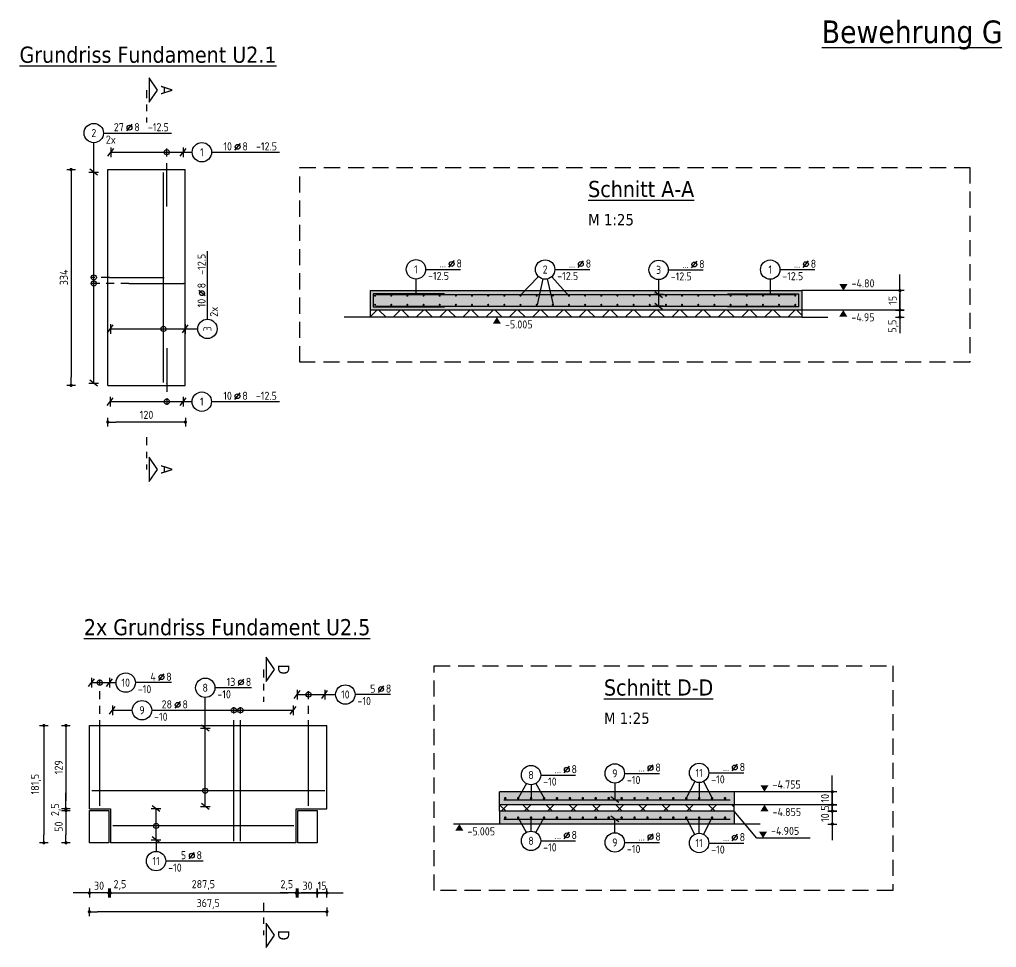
# Model space of a CAD drawing. Extents: x -169 to 69, y -7 to 55.
# Drawn here: x 2.85 to 17.96, y 26.45 to 40.81 of the extents above; entities that cross this region are included whole.
import ezdxf
from ezdxf.enums import TextEntityAlignment as Align

# ---------------------------------------------------------------- set-up
doc = ezdxf.new("R2010")
doc.units = 0
doc.header["$LTSCALE"] = 0.5
for name, pattern in [('AUSGEZOGEN', [1000.01, 1000, 0.01]), ('DASHDOTSMALL', [1.05, 0.5, -0.25, 0.05, -0.25]), ('STRICHLINIE', [0.75, 0.5, -0.25]), ('STRICHPUNKT2', [0.55, 0.25, -0.125, 0.05, -0.125]), ('VERDECKT', [0.375, 0.25, -0.125])]:
    doc.linetypes.add(name, pattern=pattern)
for name, color, linetype in [('BETON', 7, 'Continuous'), ('DETAIL', 7, 'Continuous'), ('grau_mittel', 7, 'Continuous'), ('HILFE', 7, 'Continuous'), ('koten', 7, 'Continuous'), ('MASSE', 7, 'Continuous'), ('OBJEKT', 7, 'Continuous'), ('RND', 7, 'Continuous'), ('SCHNITTE', 7, 'Continuous'), ('TEXT', 7, 'Continuous')]:
    doc.layers.add(name, color=color, linetype=linetype)
doc.styles.add('helv', font='tahoma.ttf')
doc.styles.add('txt', font='isocp.shx')
doc.dimstyles.new('DOT_I', dxfattribs={"dimscale": 0.5, "dimtxt": 0.25, "dimasz": 0.25, "dimexe": 0.1, "dimexo": 0.3, "dimgap": 0.1, "dimtad": 1, "dimdec": 3, "dimzin": 3, "dimtxsty": 'txt', "dimblk": 'DOT', "dimblk1": 'DOT', "dimblk2": 'DOT', "dimsah": 1, "dimcen": 0.1, "dimse1": 1, "dimse2": 1, "dimazin": 0, "dimtfac": 1, "dimtdec": 4, "dimtix": 1, "dimtmove": 2, "dimatfit": 3, "dimfxl": 0, "dimtvp": 1, "dimtolj": 1, "dimtzin": 0, "dimarcsym": 0})

# ---------------------------------------------------------------- blocks, each defined once
blk = doc.blocks.new('DOT')
at = {"layer": 'MASSE', "color": 7, "linetype": 'Continuous'}
for p, q in [((0, 0), (-1, 0)), ((0, 0.54), (0, -0.54))]:
    blk.add_line(p, q, dxfattribs=at)
at = {"layer": 'MASSE', "color": 7, "linetype": 'Continuous', "const_width": 0.2}
blk.add_lwpolyline([(-0.1, 0, 1), (0.1, 0, 1)], format="xyb", close=True, dxfattribs=at)
blk = doc.blocks.new('*D66')
at = {"layer": 'Defpoints', "color": 0, "linetype": 'AUSGEZOGEN', "transparency": 16777216}
for p in [(4.215, 34.58), (4.215, 34.58), (5.415, 34.58)]:
    blk.add_point(p, dxfattribs=at)
at = {"layer": 'MASSE', "color": 0, "linetype": 'AUSGEZOGEN', "lineweight": -2, "transparency": 16777216}
blk.add_line((5.29, 34.58), (4.34, 34.58), dxfattribs=at)
at = {"layer": 'MASSE', "color": 0, "linetype": 'AUSGEZOGEN', "lineweight": -2, "transparency": 16777216, "xscale": 0.125, "yscale": 0.125, "zscale": 0.125, "rotation": 180}
blk.add_blockref('DOT', (4.215, 34.58), dxfattribs=at)
at = {"layer": 'MASSE', "color": 0, "linetype": 'AUSGEZOGEN', "lineweight": -2, "transparency": 16777216, "xscale": 0.125, "yscale": 0.125, "zscale": 0.125}
blk.add_blockref('DOT', (5.415, 34.58), dxfattribs=at)
at = {"layer": 'MASSE', "color": 0, "linetype": 'AUSGEZOGEN', "transparency": 16777216, "insert": (4.815, 34.692), "char_height": 0.125, "attachment_point": 5, "style": 'txt'}
blk.add_mtext('\\A1;120', dxfattribs=at)
blk = doc.blocks.new('*D72')
at = {"layer": 'Defpoints', "color": 0, "linetype": 'AUSGEZOGEN', "transparency": 16777216}
for p in [(3.93, 27.004), (3.93, 27.004), (7.605, 27.004)]:
    blk.add_point(p, dxfattribs=at)
at = {"layer": 'MASSE', "color": 0, "linetype": 'AUSGEZOGEN', "lineweight": -2, "transparency": 16777216}
blk.add_line((7.48, 27.004), (4.055, 27.004), dxfattribs=at)
at = {"layer": 'MASSE', "color": 0, "linetype": 'AUSGEZOGEN', "lineweight": -2, "transparency": 16777216, "xscale": 0.125, "yscale": 0.125, "zscale": 0.125, "rotation": 180}
blk.add_blockref('DOT', (3.93, 27.004), dxfattribs=at)
at = {"layer": 'MASSE', "color": 0, "linetype": 'AUSGEZOGEN', "lineweight": -2, "transparency": 16777216, "xscale": 0.125, "yscale": 0.125, "zscale": 0.125}
blk.add_blockref('DOT', (7.605, 27.004), dxfattribs=at)
at = {"layer": 'MASSE', "color": 0, "linetype": 'AUSGEZOGEN', "transparency": 16777216, "insert": (5.768, 27.125), "char_height": 0.125, "attachment_point": 5, "style": 'txt'}
blk.add_mtext('\\A1;367,5', dxfattribs=at)
blk = doc.blocks.new('*D74')
at = {"layer": 'Defpoints', "color": 0, "linetype": 'AUSGEZOGEN', "transparency": 16777216}
for p in [(3.647, 38.487), (3.647, 35.148), (3.647, 35.148)]:
    blk.add_point(p, dxfattribs=at)
at = {"layer": 'MASSE', "color": 0, "linetype": 'AUSGEZOGEN', "lineweight": -2, "transparency": 16777216}
blk.add_line((3.647, 38.362), (3.647, 35.273), dxfattribs=at)
at = {"layer": 'MASSE', "color": 0, "linetype": 'AUSGEZOGEN', "lineweight": -2, "transparency": 16777216, "xscale": 0.125, "yscale": 0.125, "zscale": 0.125}
for p, rotation in [((3.647, 38.487), 90), ((3.647, 35.148), 270)]:
    blk.add_blockref('DOT', p, dxfattribs=dict(at, rotation=rotation))
at = {"layer": 'MASSE', "color": 0, "linetype": 'AUSGEZOGEN', "transparency": 16777216, "insert": (3.535, 36.818), "char_height": 0.125, "attachment_point": 5, "rotation": 90, "style": 'txt'}
blk.add_mtext('\\A1;334', dxfattribs=at)
blk = doc.blocks.new('*D80')
at = {"layer": 'Defpoints', "color": 0, "linetype": 'AUSGEZOGEN', "transparency": 16777216}
for p in [(3.226, 29.886), (3.226, 28.071), (3.226, 28.071)]:
    blk.add_point(p, dxfattribs=at)
at = {"layer": 'MASSE', "color": 0, "linetype": 'AUSGEZOGEN', "lineweight": -2, "transparency": 16777216}
blk.add_line((3.226, 29.761), (3.226, 28.196), dxfattribs=at)
at = {"layer": 'MASSE', "color": 0, "linetype": 'AUSGEZOGEN', "lineweight": -2, "transparency": 16777216, "xscale": 0.125, "yscale": 0.125, "zscale": 0.125}
for p, rotation in [((3.226, 29.886), 90), ((3.226, 28.071), 270)]:
    blk.add_blockref('DOT', p, dxfattribs=dict(at, rotation=rotation))
at = {"layer": 'MASSE', "color": 0, "linetype": 'AUSGEZOGEN', "transparency": 16777216, "insert": (3.104, 28.978), "char_height": 0.125, "attachment_point": 5, "rotation": 90, "style": 'txt'}
blk.add_mtext('\\A1;181,5', dxfattribs=at)
blk = doc.blocks.new('SCHN-2')
at = {"layer": 'SCHNITTE', "color": 6, "linetype": 'Continuous'}
blk.add_lwpolyline([(0.378, 0.088), (0, 0.34), (-0.378, 0.088)], close=True, dxfattribs=at)
at = {"layer": 'SCHNITTE', "color": 1, "linetype": 'DASHDOTSMALL', "style": 'helv'}
blk.add_attdef('SCHN-2', text='', height=0.35, dxfattribs=at).set_placement((0, 0.45), align=Align.CENTER)
blk = doc.blocks.new('lei_gre')
at = {"layer": 'RND', "color": 7, "linetype": 'Continuous'}
for p, q in [((-0.09, -0.12), (0.09, 0.12)), ((0, 0.15), (0, -0.15))]:
    blk.add_line(p, q, dxfattribs=at)
blk = doc.blocks.new('RND_LEI')
at = {"layer": 'RND', "color": 7, "linetype": 'Continuous'}
blk.add_line((1.022, 0.066), (1.19, 0.27), dxfattribs=at)
for centre, radius in [((0, 0), 0.3), ((1.106, 0.168), 0.075)]:
    blk.add_circle(centre, radius, dxfattribs=at)
at = {"layer": 'RND', "color": 7, "linetype": 'Continuous', "style": 'txt'}
blk.add_attdef('ANZ', text='', height=0.25, dxfattribs=at).set_placement((0.931, 0.057), align=Align.RIGHT)
for tag, p in [('DUM', (1.253, 0.057)), ('ABSTD', (1.674, 0.057)), ('POSTXT', (0.374, -0.327))]:
    blk.add_attdef(tag, p, '', height=0.25, dxfattribs=at)
blk.add_attdef('POSL', text='', height=0.25, dxfattribs=at).set_placement((0, 0), align=Align.MIDDLE)
blk = doc.blocks.new('*D27')
at = {"layer": 'Defpoints', "color": 0, "linetype": 'AUSGEZOGEN', "transparency": 16777216}
for p in [(16.47, 36.313), (16.47, 36.313), (16.47, 36.203)]:
    blk.add_point(p, dxfattribs=at)
at = {"layer": 'MASSE', "color": 0, "linetype": 'AUSGEZOGEN', "lineweight": -2, "transparency": 16777216}
for p, q in [((16.47, 36.438), (16.47, 36.563)), ((16.47, 36.203), (16.47, 36.313)), ((16.47, 36.078), (16.47, 35.953))]:
    blk.add_line(p, q, dxfattribs=at)
at = {"layer": 'MASSE', "color": 0, "linetype": 'AUSGEZOGEN', "lineweight": -2, "transparency": 16777216, "xscale": 0.125, "yscale": 0.125, "zscale": 0.125}
for p, rotation in [((16.47, 36.313), 270), ((16.47, 36.203), 90)]:
    blk.add_blockref('DOT', p, dxfattribs=dict(at, rotation=rotation))
at = {"layer": 'MASSE', "color": 0, "linetype": 'AUSGEZOGEN', "transparency": 16777216, "insert": (16.367, 36.063), "char_height": 0.125, "attachment_point": 5, "rotation": 90, "style": 'txt'}
blk.add_mtext('\\A1;5,5', dxfattribs=at)
blk = doc.blocks.new('*D28')
at = {"layer": 'Defpoints', "color": 0, "linetype": 'AUSGEZOGEN', "transparency": 16777216}
for p in [(16.47, 36.613), (16.47, 36.313), (16.47, 36.313)]:
    blk.add_point(p, dxfattribs=at)
at = {"layer": 'MASSE', "color": 0, "linetype": 'AUSGEZOGEN', "lineweight": -2, "transparency": 16777216}
for p, q in [((16.47, 36.738), (16.47, 36.863)), ((16.47, 36.613), (16.47, 36.313)), ((16.47, 36.188), (16.47, 36.063))]:
    blk.add_line(p, q, dxfattribs=at)
at = {"layer": 'MASSE', "color": 0, "linetype": 'AUSGEZOGEN', "lineweight": -2, "transparency": 16777216, "xscale": 0.125, "yscale": 0.125, "zscale": 0.125}
for p, rotation in [((16.47, 36.613), 270), ((16.47, 36.313), 90)]:
    blk.add_blockref('DOT', p, dxfattribs=dict(at, rotation=rotation))
at = {"layer": 'MASSE', "color": 0, "linetype": 'AUSGEZOGEN', "transparency": 16777216, "insert": (16.357, 36.463), "char_height": 0.125, "attachment_point": 5, "rotation": 90, "style": 'txt'}
blk.add_mtext('\\A1;15', dxfattribs=at)
blk = doc.blocks.new('okrd_u')
at = {"layer": 'koten', "color": 7, "linetype": 'Continuous'}
blk.add_solid([(-0.125, -0.202), (0.125, -0.202), (0, 0)], dxfattribs=at)
at = {"layer": 'koten', "style": 'txt'}
blk.add_attdef('OKRD', (0.25, -0.35), '', height=0.25, dxfattribs=at)
blk = doc.blocks.new('okrd_o')
at = {"layer": 'koten', "color": 7, "linetype": 'Continuous'}
blk.add_solid([(-0.125, 0.202), (0.125, 0.202), (0, 0)], dxfattribs=at)
at = {"layer": 'koten', "style": 'txt'}
blk.add_attdef('OKRD', (0.25, 0.1), '', height=0.25, dxfattribs=at)
blk = doc.blocks.new('*D87')
at = {"layer": 'Defpoints', "color": 0, "linetype": 'AUSGEZOGEN', "transparency": 16777216}
for p in [(3.568, 29.886), (3.568, 28.596), (3.568, 28.596)]:
    blk.add_point(p, dxfattribs=at)
at = {"layer": 'MASSE', "color": 0, "linetype": 'AUSGEZOGEN', "lineweight": -2, "transparency": 16777216}
blk.add_line((3.568, 29.761), (3.568, 28.721), dxfattribs=at)
at = {"layer": 'MASSE', "color": 0, "linetype": 'AUSGEZOGEN', "lineweight": -2, "transparency": 16777216, "xscale": 0.125, "yscale": 0.125, "zscale": 0.125}
for p, rotation in [((3.568, 29.886), 90), ((3.568, 28.596), 270)]:
    blk.add_blockref('DOT', p, dxfattribs=dict(at, rotation=rotation))
at = {"layer": 'MASSE', "color": 0, "linetype": 'AUSGEZOGEN', "transparency": 16777216, "insert": (3.456, 29.241), "char_height": 0.125, "attachment_point": 5, "rotation": 90, "style": 'txt'}
blk.add_mtext('\\A1;129', dxfattribs=at)
blk = doc.blocks.new('*D83')
at = {"layer": 'Defpoints', "color": 0, "linetype": 'AUSGEZOGEN', "transparency": 16777216}
for p in [(15.424, 28.561), (15.424, 28.361), (15.424, 28.361)]:
    blk.add_point(p, dxfattribs=at)
at = {"layer": 'MASSE', "color": 0, "linetype": 'AUSGEZOGEN', "lineweight": -2, "transparency": 16777216}
for p, q in [((15.424, 28.686), (15.424, 28.811)), ((15.424, 28.561), (15.424, 28.361)), ((15.424, 28.236), (15.424, 28.111))]:
    blk.add_line(p, q, dxfattribs=at)
at = {"layer": 'MASSE', "color": 0, "linetype": 'AUSGEZOGEN', "lineweight": -2, "transparency": 16777216, "xscale": 0.125, "yscale": 0.125, "zscale": 0.125}
for p, rotation in [((15.424, 28.561), 270), ((15.424, 28.361), 90)]:
    blk.add_blockref('DOT', p, dxfattribs=dict(at, rotation=rotation))
at = {"layer": 'MASSE', "color": 0, "linetype": 'AUSGEZOGEN', "transparency": 16777216, "insert": (15.311, 28.461), "char_height": 0.125, "attachment_point": 5, "rotation": 90, "style": 'txt'}
blk.add_mtext('\\A1;10', dxfattribs=at)
blk = doc.blocks.new('*D84')
at = {"layer": 'Defpoints', "color": 0, "linetype": 'AUSGEZOGEN', "transparency": 16777216}
for p in [(15.424, 28.661), (15.424, 28.661), (15.424, 28.561)]:
    blk.add_point(p, dxfattribs=at)
at = {"layer": 'MASSE', "color": 0, "linetype": 'AUSGEZOGEN', "lineweight": -2, "transparency": 16777216}
for p, q in [((15.424, 28.786), (15.424, 28.911)), ((15.424, 28.561), (15.424, 28.661)), ((15.424, 28.436), (15.424, 28.311))]:
    blk.add_line(p, q, dxfattribs=at)
at = {"layer": 'MASSE', "color": 0, "linetype": 'AUSGEZOGEN', "lineweight": -2, "transparency": 16777216, "xscale": 0.125, "yscale": 0.125, "zscale": 0.125}
for p, rotation in [((15.424, 28.661), 270), ((15.424, 28.561), 90)]:
    blk.add_blockref('DOT', p, dxfattribs=dict(at, rotation=rotation))
at = {"layer": 'MASSE', "color": 0, "linetype": 'AUSGEZOGEN', "transparency": 16777216, "insert": (15.311, 28.611), "char_height": 0.125, "attachment_point": 5, "rotation": 90, "style": 'txt'}
blk.add_mtext('\\A1;5', dxfattribs=at)
blk = doc.blocks.new('*D85')
at = {"layer": 'Defpoints', "color": 0, "linetype": 'AUSGEZOGEN', "transparency": 16777216}
for p in [(15.424, 28.861), (15.424, 28.661), (15.424, 28.661)]:
    blk.add_point(p, dxfattribs=at)
at = {"layer": 'MASSE', "color": 0, "linetype": 'AUSGEZOGEN', "lineweight": -2, "transparency": 16777216}
for p, q in [((15.424, 28.986), (15.424, 29.111)), ((15.424, 28.861), (15.424, 28.661)), ((15.424, 28.536), (15.424, 28.411))]:
    blk.add_line(p, q, dxfattribs=at)
at = {"layer": 'MASSE', "color": 0, "linetype": 'AUSGEZOGEN', "lineweight": -2, "transparency": 16777216, "xscale": 0.125, "yscale": 0.125, "zscale": 0.125}
for p, rotation in [((15.424, 28.861), 270), ((15.424, 28.661), 90)]:
    blk.add_blockref('DOT', p, dxfattribs=dict(at, rotation=rotation))
at = {"layer": 'MASSE', "color": 0, "linetype": 'AUSGEZOGEN', "transparency": 16777216, "insert": (15.311, 28.761), "char_height": 0.125, "attachment_point": 5, "rotation": 90, "style": 'txt'}
blk.add_mtext('\\A1;10', dxfattribs=at)
blk = doc.blocks.new('*D40')
at = {"layer": 'Defpoints', "color": 0, "linetype": 'AUSGEZOGEN', "transparency": 16777216}
for p in [(3.568, 28.596), (3.568, 28.596), (3.568, 28.571)]:
    blk.add_point(p, dxfattribs=at)
at = {"layer": 'MASSE', "color": 0, "linetype": 'AUSGEZOGEN', "lineweight": -2, "transparency": 16777216}
for p, q in [((3.568, 28.721), (3.568, 28.846)), ((3.568, 28.571), (3.568, 28.596)), ((3.568, 28.446), (3.568, 28.321))]:
    blk.add_line(p, q, dxfattribs=at)
at = {"layer": 'MASSE', "color": 0, "linetype": 'AUSGEZOGEN', "lineweight": -2, "transparency": 16777216, "xscale": 0.125, "yscale": 0.125, "zscale": 0.125}
for p, rotation in [((3.568, 28.596), 270), ((3.568, 28.571), 90)]:
    blk.add_blockref('DOT', p, dxfattribs=dict(at, rotation=rotation))
at = {"layer": 'MASSE', "color": 0, "linetype": 'AUSGEZOGEN', "transparency": 16777216, "insert": (3.414, 28.583), "char_height": 0.125, "attachment_point": 5, "rotation": 90, "style": 'txt'}
blk.add_mtext('\\A1;2,5', dxfattribs=at)
blk = doc.blocks.new('*D41')
at = {"layer": 'Defpoints', "color": 0, "linetype": 'AUSGEZOGEN', "transparency": 16777216}
for p in [(3.568, 28.571), (3.568, 28.071), (3.568, 28.071)]:
    blk.add_point(p, dxfattribs=at)
at = {"layer": 'MASSE', "color": 0, "linetype": 'AUSGEZOGEN', "lineweight": -2, "transparency": 16777216}
blk.add_line((3.568, 28.446), (3.568, 28.196), dxfattribs=at)
at = {"layer": 'MASSE', "color": 0, "linetype": 'AUSGEZOGEN', "lineweight": -2, "transparency": 16777216, "xscale": 0.125, "yscale": 0.125, "zscale": 0.125}
for p, rotation in [((3.568, 28.571), 90), ((3.568, 28.071), 270)]:
    blk.add_blockref('DOT', p, dxfattribs=dict(at, rotation=rotation))
at = {"layer": 'MASSE', "color": 0, "linetype": 'AUSGEZOGEN', "transparency": 16777216, "insert": (3.456, 28.321), "char_height": 0.125, "attachment_point": 5, "rotation": 90, "style": 'txt'}
blk.add_mtext('\\A1;50', dxfattribs=at)
blk = doc.blocks.new('*D42')
at = {"layer": 'Defpoints', "color": 0, "linetype": 'AUSGEZOGEN', "transparency": 16777216}
for p in [(3.93, 27.295), (3.93, 27.295), (4.23, 27.295)]:
    blk.add_point(p, dxfattribs=at)
at = {"layer": 'MASSE', "color": 0, "linetype": 'AUSGEZOGEN', "lineweight": -2, "transparency": 16777216}
for p, q in [((3.805, 27.295), (3.68, 27.295)), ((4.23, 27.295), (3.93, 27.295)), ((4.355, 27.295), (4.48, 27.295))]:
    blk.add_line(p, q, dxfattribs=at)
at = {"layer": 'MASSE', "color": 0, "linetype": 'AUSGEZOGEN', "lineweight": -2, "transparency": 16777216, "xscale": 0.125, "yscale": 0.125, "zscale": 0.125}
blk.add_blockref('DOT', (3.93, 27.295), dxfattribs=at)
at = {"layer": 'MASSE', "color": 0, "linetype": 'AUSGEZOGEN', "lineweight": -2, "transparency": 16777216, "xscale": 0.125, "yscale": 0.125, "zscale": 0.125, "rotation": 180}
blk.add_blockref('DOT', (4.23, 27.295), dxfattribs=at)
at = {"layer": 'MASSE', "color": 0, "linetype": 'AUSGEZOGEN', "transparency": 16777216, "insert": (4.08, 27.408), "char_height": 0.125, "attachment_point": 5, "style": 'txt'}
blk.add_mtext('\\A1;30', dxfattribs=at)
blk = doc.blocks.new('*D43')
at = {"layer": 'Defpoints', "color": 0, "linetype": 'AUSGEZOGEN', "transparency": 16777216}
for p in [(4.23, 27.295), (4.255, 27.295), (4.255, 27.295)]:
    blk.add_point(p, dxfattribs=at)
at = {"layer": 'MASSE', "color": 0, "linetype": 'AUSGEZOGEN', "lineweight": -2, "transparency": 16777216}
for p, q in [((4.105, 27.295), (3.98, 27.295)), ((4.23, 27.295), (4.255, 27.295)), ((4.38, 27.295), (4.505, 27.295))]:
    blk.add_line(p, q, dxfattribs=at)
at = {"layer": 'MASSE', "color": 0, "linetype": 'AUSGEZOGEN', "lineweight": -2, "transparency": 16777216, "xscale": 0.125, "yscale": 0.125, "zscale": 0.125}
blk.add_blockref('DOT', (4.23, 27.295), dxfattribs=at)
at = {"layer": 'MASSE', "color": 0, "linetype": 'AUSGEZOGEN', "lineweight": -2, "transparency": 16777216, "xscale": 0.125, "yscale": 0.125, "zscale": 0.125, "rotation": 180}
blk.add_blockref('DOT', (4.255, 27.295), dxfattribs=at)
at = {"layer": 'MASSE', "color": 0, "linetype": 'AUSGEZOGEN', "transparency": 16777216, "insert": (4.403, 27.417), "char_height": 0.125, "attachment_point": 5, "style": 'txt'}
blk.add_mtext('\\A1;2,5', dxfattribs=at)
blk = doc.blocks.new('*D44')
at = {"layer": 'Defpoints', "color": 0, "linetype": 'AUSGEZOGEN', "transparency": 16777216}
for p in [(4.255, 27.295), (7.13, 27.295), (7.13, 27.295)]:
    blk.add_point(p, dxfattribs=at)
at = {"layer": 'MASSE', "color": 0, "linetype": 'AUSGEZOGEN', "lineweight": -2, "transparency": 16777216}
blk.add_line((4.38, 27.295), (7.005, 27.295), dxfattribs=at)
at = {"layer": 'MASSE', "color": 0, "linetype": 'AUSGEZOGEN', "lineweight": -2, "transparency": 16777216, "xscale": 0.125, "yscale": 0.125, "zscale": 0.125, "rotation": 180}
blk.add_blockref('DOT', (4.255, 27.295), dxfattribs=at)
at = {"layer": 'MASSE', "color": 0, "linetype": 'AUSGEZOGEN', "lineweight": -2, "transparency": 16777216, "xscale": 0.125, "yscale": 0.125, "zscale": 0.125}
blk.add_blockref('DOT', (7.13, 27.295), dxfattribs=at)
at = {"layer": 'MASSE', "color": 0, "linetype": 'AUSGEZOGEN', "transparency": 16777216, "insert": (5.693, 27.417), "char_height": 0.125, "attachment_point": 5, "style": 'txt'}
blk.add_mtext('\\A1;287,5', dxfattribs=at)
blk = doc.blocks.new('*D45')
at = {"layer": 'Defpoints', "color": 0, "linetype": 'AUSGEZOGEN', "transparency": 16777216}
for p in [(7.13, 27.295), (7.155, 27.295), (7.155, 27.295)]:
    blk.add_point(p, dxfattribs=at)
at = {"layer": 'MASSE', "color": 0, "linetype": 'AUSGEZOGEN', "lineweight": -2, "transparency": 16777216}
for p, q in [((7.005, 27.295), (6.88, 27.295)), ((7.13, 27.295), (7.155, 27.295)), ((7.28, 27.295), (7.405, 27.295))]:
    blk.add_line(p, q, dxfattribs=at)
at = {"layer": 'MASSE', "color": 0, "linetype": 'AUSGEZOGEN', "lineweight": -2, "transparency": 16777216, "xscale": 0.125, "yscale": 0.125, "zscale": 0.125}
blk.add_blockref('DOT', (7.13, 27.295), dxfattribs=at)
at = {"layer": 'MASSE', "color": 0, "linetype": 'AUSGEZOGEN', "lineweight": -2, "transparency": 16777216, "xscale": 0.125, "yscale": 0.125, "zscale": 0.125, "rotation": 180}
blk.add_blockref('DOT', (7.155, 27.295), dxfattribs=at)
at = {"layer": 'MASSE', "color": 0, "linetype": 'AUSGEZOGEN', "transparency": 16777216, "insert": (6.984, 27.417), "char_height": 0.125, "attachment_point": 5, "style": 'txt'}
blk.add_mtext('\\A1;2,5', dxfattribs=at)
blk = doc.blocks.new('*D46')
at = {"layer": 'Defpoints', "color": 0, "linetype": 'AUSGEZOGEN', "transparency": 16777216}
for p in [(7.155, 27.295), (7.455, 27.295), (7.455, 27.295)]:
    blk.add_point(p, dxfattribs=at)
at = {"layer": 'MASSE', "color": 0, "linetype": 'AUSGEZOGEN', "lineweight": -2, "transparency": 16777216}
for p, q in [((7.03, 27.295), (6.905, 27.295)), ((7.155, 27.295), (7.455, 27.295)), ((7.58, 27.295), (7.705, 27.295))]:
    blk.add_line(p, q, dxfattribs=at)
at = {"layer": 'MASSE', "color": 0, "linetype": 'AUSGEZOGEN', "lineweight": -2, "transparency": 16777216, "xscale": 0.125, "yscale": 0.125, "zscale": 0.125}
blk.add_blockref('DOT', (7.155, 27.295), dxfattribs=at)
at = {"layer": 'MASSE', "color": 0, "linetype": 'AUSGEZOGEN', "lineweight": -2, "transparency": 16777216, "xscale": 0.125, "yscale": 0.125, "zscale": 0.125, "rotation": 180}
blk.add_blockref('DOT', (7.455, 27.295), dxfattribs=at)
at = {"layer": 'MASSE', "color": 0, "linetype": 'AUSGEZOGEN', "transparency": 16777216, "insert": (7.305, 27.408), "char_height": 0.125, "attachment_point": 5, "style": 'txt'}
blk.add_mtext('\\A1;30', dxfattribs=at)
blk = doc.blocks.new('*D47')
at = {"layer": 'Defpoints', "color": 0, "linetype": 'AUSGEZOGEN', "transparency": 16777216}
for p in [(7.455, 27.295), (7.455, 27.295), (7.605, 27.295)]:
    blk.add_point(p, dxfattribs=at)
at = {"layer": 'MASSE', "color": 0, "linetype": 'AUSGEZOGEN', "lineweight": -2, "transparency": 16777216}
for p, q in [((7.33, 27.295), (7.205, 27.295)), ((7.605, 27.295), (7.455, 27.295)), ((7.73, 27.295), (7.855, 27.295))]:
    blk.add_line(p, q, dxfattribs=at)
at = {"layer": 'MASSE', "color": 0, "linetype": 'AUSGEZOGEN', "lineweight": -2, "transparency": 16777216, "xscale": 0.125, "yscale": 0.125, "zscale": 0.125}
blk.add_blockref('DOT', (7.455, 27.295), dxfattribs=at)
at = {"layer": 'MASSE', "color": 0, "linetype": 'AUSGEZOGEN', "lineweight": -2, "transparency": 16777216, "xscale": 0.125, "yscale": 0.125, "zscale": 0.125, "rotation": 180}
blk.add_blockref('DOT', (7.605, 27.295), dxfattribs=at)
at = {"layer": 'MASSE', "color": 0, "linetype": 'AUSGEZOGEN', "transparency": 16777216, "insert": (7.53, 27.408), "char_height": 0.125, "attachment_point": 5, "style": 'txt'}
blk.add_mtext('\\A1;15', dxfattribs=at)

msp = doc.modelspace()

# ---------------------------------------------------------------- hatches: boundary and pattern name
at = {"layer": 'BETON', "linetype": 'AUSGEZOGEN'}
h = msp.add_hatch(dxfattribs=at)
h.set_pattern_fill('ANSI37', color=21, scale=0.08, style=0, double=1)
h.set_pattern_definition([(45, (-6.72484, -18.99635), (-0.1796051, 0.1796051), []), (135, (-6.72484, -18.99635), (-0.1796051, -0.1796051), [])])
h.paths.add_polyline_path([(13.90637, 28.66054), (10.27637, 28.66054), (10.27637, 28.56054), (13.90637, 28.56054)])
at = {"layer": 'grau_mittel'}
msp.add_hatch(color=61, dxfattribs=at).paths.add_polyline_path([(8.27235, 36.61278), (8.27235, 36.31278), (14.95235, 36.31278), (14.95235, 36.61278)])
h = msp.add_hatch(color=61, dxfattribs=at)
h.paths.add_polyline_path([(10.27637, 28.86054), (10.27637, 28.66054), (13.90637, 28.66054), (13.90637, 28.86054)])
h.paths.add_polyline_path([(10.27637, 28.56054), (10.27637, 28.36054), (13.90637, 28.36054), (13.90637, 28.56054)])
at = {"layer": 'OBJEKT', "linetype": 'AUSGEZOGEN'}
h = msp.add_hatch(dxfattribs=at)
h.set_pattern_fill('ANSI37', color=21, scale=0.08, style=0, double=1)
h.set_pattern_definition([(45, (-7.7698, -29.76704), (-0.1796051, 0.1796051), []), (135, (-7.7698, -29.76704), (-0.1796051, -0.1796051), [])])
h.paths.add_polyline_path([(14.95235, 36.20278), (14.95235, 36.31278), (8.27235, 36.31278), (8.27235, 36.20278)])

# ---------------------------------------------------------------- linework, layer by layer
at = {"layer": 'BETON', "color": 6, "linetype": 'AUSGEZOGEN'}
for p, q in [((4.21456, 38.48728), (5.41456, 38.48728)), ((4.21456, 35.14728), (4.21456, 38.48728)), ((5.41456, 35.14728), (5.41456, 38.48728)), ((8.27235, 36.61278), (14.95235, 36.61278)), ((8.27235, 36.61278), (8.27235, 36.31278)), ((14.95235, 36.61278), (14.95235, 36.31278)), ((14.95235, 36.31278), (8.27235, 36.31278)), ((8.27235, 36.20278), (7.87235, 36.20278)), ((14.95235, 36.20278), (8.27235, 36.20278)), ((14.95235, 36.20278), (15.35235, 36.20278)), ((4.21456, 35.14728), (5.41456, 35.14728)), ((3.93043, 29.88589), (7.60543, 29.88589)), ((3.93043, 28.59589), (3.93043, 29.88589)), ((7.60543, 28.59589), (7.60543, 29.88589)), ((13.90637, 28.86054), (10.27637, 28.86054)), ((10.27637, 28.66054), (10.27637, 28.86054)), ((13.90637, 28.86054), (13.90637, 28.66054)), ((3.93043, 28.59589), (4.25543, 28.59589)), ((3.93043, 28.07089), (3.93043, 28.57089)), ((3.93043, 28.57089), (4.23043, 28.57089)), ((4.23043, 28.57089), (4.23043, 28.07089)), ((4.25543, 28.59589), (4.25543, 28.07089)), ((7.13043, 28.07089), (7.13043, 28.59589)), ((7.13043, 28.59589), (7.60543, 28.59589)), ((7.15543, 28.07089), (7.15543, 28.57089)), ((7.15543, 28.57089), (7.45543, 28.57089)), ((7.45543, 28.57089), (7.45543, 28.07089)), ((13.90637, 28.66054), (10.27637, 28.66054)), ((13.90637, 28.56054), (10.27637, 28.56054)), ((10.27637, 28.56054), (10.27637, 28.36054)), ((13.90637, 28.56054), (13.90637, 28.36054)), ((10.27637, 28.36054), (9.56585, 28.36054)), ((13.90637, 28.36054), (10.27637, 28.36054)), ((14.30637, 28.36054), (13.90637, 28.36054)), ((4.23043, 28.07089), (3.93043, 28.07089)), ((7.13043, 28.07089), (4.25543, 28.07089)), ((7.45543, 28.07089), (7.15543, 28.07089))]:
    msp.add_line(p, q, dxfattribs=at)
at = {"layer": 'DETAIL', "color": 102, "linetype": 'STRICHLINIE'}
msp.add_lwpolyline([(17.55, 38.52018), (17.55, 35.50591), (7.18368, 35.50591), (7.18368, 38.52018)], close=True, dxfattribs=at)
msp.add_lwpolyline([(16.36058, 30.80894), (16.36058, 27.33267), (9.26178, 27.33267), (9.26178, 30.80894), (16.36058, 30.80894)], dxfattribs=at)
at = {"layer": 'HILFE', "color": 102, "linetype": 'AUSGEZOGEN'}
for p, q in [((16.40235, 36.61278), (14.95235, 36.61278)), ((16.40235, 36.31278), (14.95235, 36.31278)), ((15.35637, 28.86054), (13.90637, 28.86054)), ((15.35637, 28.66054), (13.90637, 28.66054)), ((14.25746, 28.14334), (13.90637, 28.56054)), ((15.07971, 28.14334), (14.25746, 28.14334))]:
    msp.add_line(p, q, dxfattribs=at)
at = {"layer": 'OBJEKT', "color": 7, "linetype": 'AUSGEZOGEN'}
for p, q in [((8.27235, 36.31278), (8.27235, 36.20278)), ((14.95235, 36.31278), (14.95235, 36.20278)), ((10.27637, 28.56054), (10.27637, 28.66054)), ((13.90637, 28.56054), (13.90637, 28.66054))]:
    msp.add_line(p, q, dxfattribs=at)
at = {"layer": 'RND', "color": 7, "linetype": 'AUSGEZOGEN'}
for p, q in [((4.14826, 39.05069), (5.20076, 39.05069)), ((3.99826, 38.4468), (3.99826, 38.90069)), ((4.26236, 38.75431), (5.38206, 38.75431)), ((5.38206, 38.75431), (5.52111, 38.75431)), ((5.82111, 38.75431), (6.87361, 38.75431)), ((3.99826, 35.18237), (3.99826, 38.4468)), ((5.75648, 36.17163), (5.75648, 37.22413)), ((9.13259, 36.94225), (9.67259, 36.94225)), ((11.13113, 36.9399), (11.67113, 36.9399)), ((12.88653, 36.93406), (13.42653, 36.93406)), ((14.61231, 36.93807), (15.15231, 36.93807)), ((4.25455, 36.02163), (5.41456, 36.02163)), ((5.41456, 36.02163), (5.60648, 36.02163)), ((4.25246, 34.89548), (5.38008, 34.89548)), ((5.38008, 34.89548), (5.51933, 34.89548)), ((5.81933, 34.89548), (6.87183, 34.89548)), ((3.96279, 30.54911), (4.24144, 30.54911)), ((4.24144, 30.54911), (4.34243, 30.54911)), ((5.20187, 30.54911), (4.64243, 30.54911)), ((6.43631, 30.4698), (5.87311, 30.4698)), ((5.72311, 29.84367), (5.72311, 30.3198)), ((7.14411, 30.36522), (7.57054, 30.36522)), ((7.57054, 30.36522), (7.74014, 30.36522)), ((8.58732, 30.36522), (8.04014, 30.36522)), ((4.28551, 30.12197), (4.59388, 30.12197)), ((4.89388, 30.12197), (7.08401, 30.12197)), ((5.72311, 28.63253), (5.72311, 29.84367)), ((10.91271, 29.11932), (11.45271, 29.11932)), ((12.20898, 29.14465), (12.74898, 29.14465)), ((13.51336, 29.15295), (14.05336, 29.15295)), ((4.96172, 28.11702), (4.96172, 28.59948)), ((4.96172, 28.11702), (4.96172, 27.9385)), ((10.91271, 28.10176), (11.45271, 28.10176)), ((12.20898, 28.07643), (12.74898, 28.07643)), ((13.51336, 28.06813), (14.05336, 28.06813)), ((5.69111, 27.7885), (5.11172, 27.7885))]:
    msp.add_line(p, q, dxfattribs=at)
at = {"layer": 'RND', "color": 102, "linetype": 'VERDECKT'}
for p, q in [((5.12719, 38.46228), (5.12719, 38.81101)), ((4.23956, 36.81728), (3.94826, 36.81728)), ((4.53956, 36.72519), (3.94826, 36.72519)), ((5.12719, 35.17228), (5.12719, 34.84548)), ((4.09143, 29.8415), (4.09143, 30.59911)), ((7.32163, 29.8415), (7.32163, 30.41522)), ((6.16568, 29.84589), (6.16568, 30.17197)), ((6.26568, 29.84589), (6.26568, 30.17197))]:
    msp.add_line(p, q, dxfattribs=at)
at = {"layer": 'RND', "color": 102, "linetype": 'AUSGEZOGEN'}
for p, q in [((8.98259, 36.79225), (8.98259, 36.56278)), ((10.87767, 36.8313), (10.59704, 36.53674)), ((10.94789, 36.79363), (10.85643, 36.39112)), ((11.01361, 36.79346), (11.10284, 36.39112)), ((11.08217, 36.82903), (11.35, 36.53516)), ((12.73653, 36.78406), (12.73653, 36.37278)), ((14.46231, 36.78807), (14.46231, 36.56278)), ((13.2955, 29.01918), (13.16398, 28.75994)), ((13.43156, 29.01935), (13.56398, 28.75994)), ((10.69012, 28.98806), (10.56398, 28.75994)), ((10.76324, 28.96933), (10.76398, 28.75994)), ((10.83601, 28.98845), (10.96398, 28.75994)), ((12.05898, 28.99465), (12.05898, 28.73825)), ((13.3636, 29.00295), (13.36398, 28.75994)), ((10.69012, 28.23302), (10.56398, 28.46114)), ((10.76324, 28.25176), (10.76398, 28.46114)), ((10.83601, 28.23263), (10.96398, 28.46114)), ((12.05898, 28.22643), (12.05898, 28.43825)), ((13.2955, 28.2019), (13.16398, 28.46114)), ((13.3636, 28.21813), (13.36398, 28.46114)), ((13.43156, 28.20173), (13.56398, 28.46114))]:
    msp.add_line(p, q, dxfattribs=at)
at = {"layer": 'RND', "color": 1, "linetype": 'AUSGEZOGEN'}
for points in [[(5.07613, 35.19228), (5.07613, 38.44228)], [(5.12719, 37.91228), (5.12719, 38.46228)], [(4.23956, 36.81728), (5.08956, 36.81728)], [(4.53956, 36.72519), (5.38956, 36.72519)], [(9.42235, 36.56278), (8.32235, 36.56278), (8.32235, 36.36278), (9.42235, 36.36278)], [(8.36235, 36.55278), (14.86235, 36.55278)], [(13.80235, 36.56278), (14.90235, 36.56278), (14.90235, 36.36278), (13.80235, 36.36278)], [(8.36235, 36.37278), (14.86235, 36.37278)], [(5.12719, 35.72228), (5.12719, 35.17228)], [(4.09143, 28.6415), (4.09143, 29.8415)], [(6.16568, 28.09589), (6.16568, 29.84589)], [(6.26568, 28.09589), (6.26568, 29.84589)], [(7.32163, 28.6415), (7.32163, 29.8415)], [(7.57043, 28.87663), (3.97043, 28.87663)], [(10.34137, 28.73825), (13.84137, 28.73825)], [(10.34137, 28.43825), (13.84137, 28.43825)], [(7.09543, 28.33339), (4.29543, 28.33339)]]:
    msp.add_lwpolyline(points, dxfattribs=at)
at = {"layer": 'RND', "color": 7, "linetype": 'AUSGEZOGEN'}
for points, const_width in [([(5.12219, 38.46228, 1), (5.13219, 38.46228, 1)], 0.01), ([(4.23456, 36.81728, 1), (4.24456, 36.81728, 1)], 0.01), ([(5.38456, 36.72519, 1), (5.39456, 36.72519, 1)], 0.01), ([(8.34179, 36.5353, 1), (8.35779, 36.5353, 1)], 0.016), ([(8.59179, 36.5353, 1), (8.60779, 36.5353, 1)], 0.016), ([(8.84179, 36.5353, 1), (8.85779, 36.5353, 1)], 0.016), ([(9.09179, 36.5353, 1), (9.10779, 36.5353, 1)], 0.016), ([(9.34179, 36.5353, 1), (9.35779, 36.5353, 1)], 0.016), ([(9.59179, 36.5353, 1), (9.60779, 36.5353, 1)], 0.016), ([(9.84179, 36.5353, 1), (9.85779, 36.5353, 1)], 0.016), ([(10.09179, 36.5353, 1), (10.10779, 36.5353, 1)], 0.016), ([(10.34179, 36.5353, 1), (10.35779, 36.5353, 1)], 0.016), ([(10.59179, 36.5353, 1), (10.60779, 36.5353, 1)], 0.016), ([(10.84179, 36.5353, 1), (10.85779, 36.5353, 1)], 0.016), ([(11.09179, 36.5353, 1), (11.10779, 36.5353, 1)], 0.016), ([(11.34179, 36.5353, 1), (11.35779, 36.5353, 1)], 0.016), ([(11.59179, 36.5353, 1), (11.60779, 36.5353, 1)], 0.016), ([(11.84179, 36.5353, 1), (11.85779, 36.5353, 1)], 0.016), ([(12.09179, 36.5353, 1), (12.10779, 36.5353, 1)], 0.016), ([(12.34179, 36.5353, 1), (12.35779, 36.5353, 1)], 0.016), ([(12.59179, 36.5353, 1), (12.60779, 36.5353, 1)], 0.016), ([(12.84179, 36.5353, 1), (12.85779, 36.5353, 1)], 0.016), ([(13.09179, 36.5353, 1), (13.10779, 36.5353, 1)], 0.016), ([(13.34179, 36.5353, 1), (13.35779, 36.5353, 1)], 0.016), ([(13.59179, 36.5353, 1), (13.60779, 36.5353, 1)], 0.016), ([(13.84179, 36.5353, 1), (13.85779, 36.5353, 1)], 0.016), ([(14.09179, 36.5353, 1), (14.10779, 36.5353, 1)], 0.016), ([(14.34179, 36.5353, 1), (14.35779, 36.5353, 1)], 0.016), ([(14.59179, 36.5353, 1), (14.60779, 36.5353, 1)], 0.016), ([(14.84179, 36.5353, 1), (14.85779, 36.5353, 1)], 0.016), ([(8.34179, 36.39374, 1), (8.35779, 36.39374, 1)], 0.016), ([(8.59179, 36.39374, 1), (8.60779, 36.39374, 1)], 0.016), ([(8.84179, 36.39374, 1), (8.85779, 36.39374, 1)], 0.016), ([(9.09179, 36.39374, 1), (9.10779, 36.39374, 1)], 0.016), ([(9.34179, 36.39374, 1), (9.35779, 36.39374, 1)], 0.016), ([(9.59179, 36.39374, 1), (9.60779, 36.39374, 1)], 0.016), ([(9.84179, 36.39374, 1), (9.85779, 36.39374, 1)], 0.016), ([(10.09179, 36.39374, 1), (10.10779, 36.39374, 1)], 0.016), ([(10.34179, 36.39374, 1), (10.35779, 36.39374, 1)], 0.016), ([(10.59179, 36.39374, 1), (10.60779, 36.39374, 1)], 0.016), ([(10.84179, 36.39374, 1), (10.85779, 36.39374, 1)], 0.016), ([(11.09179, 36.39374, 1), (11.10779, 36.39374, 1)], 0.016), ([(11.34179, 36.39374, 1), (11.35779, 36.39374, 1)], 0.016), ([(11.59179, 36.39374, 1), (11.60779, 36.39374, 1)], 0.016), ([(11.84179, 36.39374, 1), (11.85779, 36.39374, 1)], 0.016), ([(12.09179, 36.39374, 1), (12.10779, 36.39374, 1)], 0.016), ([(12.34179, 36.39374, 1), (12.35779, 36.39374, 1)], 0.016), ([(12.59179, 36.39374, 1), (12.60779, 36.39374, 1)], 0.016), ([(12.84179, 36.39374, 1), (12.85779, 36.39374, 1)], 0.016), ([(13.09179, 36.39374, 1), (13.10779, 36.39374, 1)], 0.016), ([(13.34179, 36.39374, 1), (13.35779, 36.39374, 1)], 0.016), ([(13.59179, 36.39374, 1), (13.60779, 36.39374, 1)], 0.016), ([(13.84179, 36.39374, 1), (13.85779, 36.39374, 1)], 0.016), ([(14.09179, 36.39374, 1), (14.10779, 36.39374, 1)], 0.016), ([(14.34179, 36.39374, 1), (14.35779, 36.39374, 1)], 0.016), ([(14.59179, 36.39374, 1), (14.60779, 36.39374, 1)], 0.016), ([(14.84179, 36.39374, 1), (14.85779, 36.39374, 1)], 0.016), ([(5.12219, 35.17228, -1), (5.13219, 35.17228, -1)], 0.01), ([(10.35398, 28.75994, 1), (10.37398, 28.75994, 1)], 0.02), ([(10.55398, 28.75994, 1), (10.57398, 28.75994, 1)], 0.02), ([(10.75398, 28.75994, 1), (10.77398, 28.75994, 1)], 0.02), ([(10.95398, 28.75994, 1), (10.97398, 28.75994, 1)], 0.02), ([(11.15398, 28.75994, 1), (11.17398, 28.75994, 1)], 0.02), ([(11.35398, 28.75994, 1), (11.37398, 28.75994, 1)], 0.02), ([(11.55398, 28.75994, 1), (11.57398, 28.75994, 1)], 0.02), ([(11.75398, 28.75994, 1), (11.77398, 28.75994, 1)], 0.02), ([(11.95398, 28.75994, 1), (11.97398, 28.75994, 1)], 0.02), ([(12.15398, 28.75994, 1), (12.17398, 28.75994, 1)], 0.02), ([(12.35398, 28.75994, 1), (12.37398, 28.75994, 1)], 0.02), ([(12.55398, 28.75994, 1), (12.57398, 28.75994, 1)], 0.02), ([(12.75398, 28.75994, 1), (12.77398, 28.75994, 1)], 0.02), ([(12.95398, 28.75994, 1), (12.97398, 28.75994, 1)], 0.02), ([(13.15398, 28.75994, 1), (13.17398, 28.75994, 1)], 0.02), ([(13.35398, 28.75994, 1), (13.37398, 28.75994, 1)], 0.02), ([(13.55398, 28.75994, 1), (13.57398, 28.75994, 1)], 0.02), ([(13.75398, 28.75994, 1), (13.77398, 28.75994, 1)], 0.02), ([(10.35398, 28.45994, 1), (10.37398, 28.45994, 1)], 0.02), ([(10.55398, 28.45994, 1), (10.57398, 28.45994, 1)], 0.02), ([(10.75398, 28.45994, 1), (10.77398, 28.45994, 1)], 0.02), ([(10.95398, 28.45994, 1), (10.97398, 28.45994, 1)], 0.02), ([(11.15398, 28.45994, 1), (11.17398, 28.45994, 1)], 0.02), ([(11.35398, 28.45994, 1), (11.37398, 28.45994, 1)], 0.02), ([(11.55398, 28.45994, 1), (11.57398, 28.45994, 1)], 0.02), ([(11.75398, 28.45994, 1), (11.77398, 28.45994, 1)], 0.02), ([(11.95398, 28.45994, 1), (11.97398, 28.45994, 1)], 0.02), ([(12.15398, 28.45994, 1), (12.17398, 28.45994, 1)], 0.02), ([(12.35398, 28.45994, 1), (12.37398, 28.45994, 1)], 0.02), ([(12.55398, 28.45994, 1), (12.57398, 28.45994, 1)], 0.02), ([(12.75398, 28.45994, 1), (12.77398, 28.45994, 1)], 0.02), ([(12.95398, 28.45994, 1), (12.97398, 28.45994, 1)], 0.02), ([(13.15398, 28.45994, 1), (13.17398, 28.45994, 1)], 0.02), ([(13.35398, 28.45994, 1), (13.37398, 28.45994, 1)], 0.02), ([(13.55398, 28.45994, 1), (13.57398, 28.45994, 1)], 0.02), ([(13.75398, 28.45994, 1), (13.77398, 28.45994, 1)], 0.02)]:
    msp.add_lwpolyline(points, format="xyb", close=True, dxfattribs=dict(at, const_width=const_width))
for centre in [(5.12719, 38.75431), (3.99826, 36.81728), (3.99826, 36.72519), (5.07613, 36.02163), (5.12719, 34.89548), (4.09143, 30.54911), (7.32163, 30.36522), (6.16568, 30.12197), (6.26568, 30.12197), (5.72311, 28.87663), (4.96172, 28.33339)]:
    msp.add_circle(centre, 0.04, dxfattribs=at)
at = {"layer": 'SCHNITTE', "color": 6, "linetype": 'STRICHPUNKT2'}
for p, q in [((4.8118, 39.71529), (4.8118, 39.21529)), ((4.8118, 34.34694), (4.8118, 33.84694)), ((6.62346, 30.75373), (6.62346, 30.25373)), ((6.62346, 27.14131), (6.62346, 26.64131))]:
    msp.add_line(p, q, dxfattribs=at)

# ---------------------------------------------------------------- block references
at = {"layer": 'koten', "color": 7, "linetype": 'AUSGEZOGEN', "xscale": 0.5, "yscale": 0.5, "zscale": 0.5}
for name, p, values in [('okrd_o', (15.59588, 36.61278), {'OKRD': '-4.80'}), ('okrd_o', (14.37438, 28.86054), {'OKRD': '-4.755'}), ('okrd_u', (14.37438, 28.66054), {'OKRD': '-4.855'}), ('okrd_u', (9.65408, 28.36054), {'OKRD': '-5.005'})]:
    msp.add_blockref(name, p, dxfattribs=at).add_auto_attribs(values)
at = {"layer": 'koten', "color": 102, "linetype": 'AUSGEZOGEN', "xscale": 0.5, "yscale": 0.5, "zscale": 0.5}
for name, p, values in [('okrd_u', (15.59328, 36.31278), {'OKRD': '-4.95'}), ('okrd_u', (10.23465, 36.20278), {'OKRD': '-5.005'}), ('okrd_o', (14.35162, 28.14334), {'OKRD': '-4.905'})]:
    msp.add_blockref(name, p, dxfattribs=at).add_auto_attribs(values)
at = {"layer": 'RND', "color": 7, "linetype": 'AUSGEZOGEN', "xscale": 0.5, "yscale": 0.5, "zscale": 0.5}
for p, values in [((3.99826, 39.05069), {'POSL': '2', 'DUM': '8', 'ANZ': '27', 'ABSTD': '-12.5', 'POSTXT': '2x'}), ((5.67111, 38.75431), {'POSL': '1', 'DUM': '8', 'ANZ': '10', 'ABSTD': '-12.5'}), ((8.98259, 36.94225), {'POSL': '1', 'DUM': '8', 'ANZ': '...', 'POSTXT': '-12.5'}), ((10.98113, 36.9399), {'POSL': '2', 'DUM': '8', 'ANZ': '...', 'POSTXT': '-12.5'}), ((12.73653, 36.93406), {'POSL': '3', 'DUM': '8', 'ANZ': '...', 'POSTXT': '-12.5'}), ((14.46231, 36.93807), {'POSL': '1', 'DUM': '8', 'ANZ': '...', 'POSTXT': '-12.5'}), ((5.66933, 34.89548), {'POSL': '1', 'DUM': '8', 'ANZ': '10', 'ABSTD': '-12.5'}), ((4.49243, 30.54911), {'POSL': '10', 'DUM': '8', 'ANZ': '4', 'POSTXT': '-10'}), ((5.72311, 30.4698), {'POSL': '8', 'DUM': '8', 'ANZ': '13', 'POSTXT': '-10'}), ((7.89014, 30.36522), {'POSL': '10', 'DUM': '8', 'ANZ': '5', 'POSTXT': '-10'}), ((4.74388, 30.12197), {'POSL': '9', 'DUM': '8', 'ANZ': '28', 'POSTXT': '-10'}), ((10.76271, 29.11932), {'POSL': '8', 'DUM': '8', 'ANZ': '...', 'POSTXT': '-10'}), ((12.05898, 29.14465), {'POSL': '9', 'DUM': '8', 'ANZ': '...', 'POSTXT': '-10'}), ((13.36336, 29.15295), {'POSL': '11', 'DUM': '8', 'ANZ': '...', 'POSTXT': '-10'}), ((10.76271, 28.10176), {'POSL': '8', 'DUM': '8', 'ANZ': '...', 'POSTXT': '-10'}), ((12.05898, 28.07643), {'POSL': '9', 'DUM': '8', 'ANZ': '...', 'POSTXT': '-10'}), ((13.36336, 28.06813), {'POSL': '11', 'DUM': '8', 'ANZ': '...', 'POSTXT': '-10'}), ((4.96172, 27.7885), {'POSL': '11', 'DUM': '8', 'ANZ': '5', 'POSTXT': '-10'})]:
    msp.add_blockref('RND_LEI', p, dxfattribs=at).add_auto_attribs(values)
for p in [(4.26236, 38.75431), (5.38206, 38.75431), (4.25455, 36.02163), (5.41456, 36.02163), (4.25246, 34.89548), (5.38008, 34.89548), (3.96279, 30.54911), (4.24144, 30.54911), (7.14411, 30.36522), (7.57054, 30.36522), (4.28551, 30.12197), (7.08401, 30.12197)]:
    msp.add_blockref('lei_gre', p, dxfattribs=at)
at = {"layer": 'RND', "color": 7, "linetype": 'AUSGEZOGEN', "xscale": 0.5, "yscale": 0.5, "zscale": 0.5, "rotation": 90}
for p in [(3.99826, 38.4468), (3.99826, 35.18237), (5.72311, 29.84367), (12.05898, 28.73825), (4.96172, 28.59948), (5.72311, 28.63253), (12.05898, 28.43825), (4.96172, 28.11702)]:
    msp.add_blockref('lei_gre', p, dxfattribs=at)
msp.add_blockref('RND_LEI', (5.75648, 36.02163), dxfattribs=at).add_auto_attribs({'POSL': '3', 'DUM': '8', 'ANZ': '10', 'ABSTD': '-12.5', 'POSTXT': '2x'})
at = {"layer": 'RND', "color": 102, "linetype": 'AUSGEZOGEN', "xscale": 0.5, "yscale": 0.5, "zscale": 0.5, "rotation": 269.9999999999998}
for p in [(12.73653, 36.55278), (12.73653, 36.37278)]:
    msp.add_blockref('lei_gre', p, dxfattribs=at)
at = {"layer": 'SCHNITTE', "color": 6, "linetype": 'STRICHPUNKT2', "xscale": 0.5, "yscale": 0.5, "zscale": 0.5, "rotation": 270}
for p, values in [((4.8118, 39.71529), {'SCHN-2': 'A'}), ((4.8118, 33.84694), {'SCHN-2': 'A'}), ((6.62346, 30.75373), {'SCHN-2': 'D'}), ((6.62346, 26.64131), {'SCHN-2': 'D'})]:
    msp.add_blockref('SCHN-2', p, dxfattribs=at).add_auto_attribs(values)

# ---------------------------------------------------------------- texts
at = {"layer": 'TEXT', "color": 5, "linetype": 'AUSGEZOGEN', "style": 'helv'}
msp.add_text('%%UBewehrung Gerätefundamente 2.UG', height=0.35, dxfattribs=at).set_placement((15.26059, 40.44201))
at = {"layer": 'TEXT', "color": 6, "linetype": 'AUSGEZOGEN', "style": 'helv'}
for s, p in [('%%UGrundriss Fundament U2.1', (2.84974, 40.13823)), ('%%USchnitt A-A', (11.64681, 38.06029)), ('%%U2x Grundriss Fundament U2.5', (3.84418, 31.28209)), ('%%USchnitt D-D', (11.89076, 30.34905))]:
    msp.add_text(s, height=0.25, dxfattribs=at).set_placement(p)
at = {"layer": 'TEXT', "color": 1, "linetype": 'AUSGEZOGEN', "style": 'helv'}
for p in [(11.64681, 37.62279), (11.89076, 29.91155)]:
    msp.add_text('M 1:25', height=0.175, dxfattribs=at).set_placement(p)

# ---------------------------------------------------------------- dimensions: what is measured, and where the dimension line sits
at = {"layer": 'MASSE', "color": 7, "linetype": 'AUSGEZOGEN'}
for base, p1, p2, override, picture, middle in [((3.64706, 35.14797), (3.64706, 38.48728), (3.64706, 35.14797), {"dimdec": 0, "dimlfac": 100}, '*D74', (3.53456, 36.81763)), ((16.46985, 36.31278), (16.46985, 36.61278), (16.46985, 36.31278), {"dimdec": 0, "dimlfac": 50}, '*D28', (16.35735, 36.46278)), ((3.22608, 28.07089), (3.22608, 29.88589), (3.22608, 28.07089), {"dimdec": 1, "dimlfac": 100}, '*D80', (3.10421, 28.97839)), ((3.56814, 28.59589), (3.56814, 29.88589), (3.56814, 28.59589), {"dimdec": 0, "dimlfac": 100}, '*D87', (3.45562, 29.24089)), ((15.42387, 28.66054), (15.42387, 28.86054), (15.42387, 28.66054), {"dimdec": 0, "dimlfac": 50}, '*D85', (15.31137, 28.76054)), ((15.42387, 28.66054), (15.42387, 28.56054), (15.42387, 28.66054), {"dimdec": 0, "dimlfac": 50}, '*D84', (15.31137, 28.61054)), ((15.42387, 28.36054), (15.42387, 28.56054), (15.42387, 28.36054), {"dimdec": 0, "dimlfac": 50}, '*D83', (15.31137, 28.46054)), ((3.56814, 28.07089), (3.56814, 28.57089), (3.56814, 28.07089), {"dimdec": 0, "dimlfac": 100}, '*D41', (3.45564, 28.32089))]:
    dim = msp.add_linear_dim(base=base, p1=p1, p2=p2, angle=90, dimstyle='DOT_I', override=override, dxfattribs=at)
    dim.commit()
    dim.dimension.update_dxf_attribs({"geometry": picture, "text_midpoint": middle})
for base, p1, p2, override, picture, middle in [((16.46985, 36.31278), (16.46985, 36.20278), (16.46985, 36.31278), {"dimdec": 1, "dimlfac": 50}, '*D27', (16.36677, 36.06288)), ((3.56814, 28.59589), (3.56814, 28.57089), (3.56814, 28.59589), {"dimdec": 1, "dimlfac": 100}, '*D40', (3.41353, 28.58339))]:
    dim = msp.add_linear_dim(base=base, p1=p1, p2=p2, angle=90, dimstyle='DOT_I', override=override, dxfattribs=at)
    dim.commit()
    dim.dimension.update_dxf_attribs({"geometry": picture, "text_midpoint": middle, "dimtype": 160})
for base, p1, p2, override, picture, middle in [((4.21456, 34.57978), (5.41456, 34.57978), (4.21456, 34.57978), {"dimdec": 0, "dimlfac": 100}, '*D66', (4.81456, 34.69229)), ((3.93043, 27.29535), (4.23043, 27.29535), (3.93043, 27.29535), {"dimdec": 0, "dimlfac": 100}, '*D42', (4.08043, 27.40785)), ((7.13043, 27.29535), (4.25543, 27.29535), (7.13043, 27.29535), {"dimdec": 1, "dimlfac": 100}, '*D44', (5.69293, 27.41723)), ((7.45543, 27.29535), (7.15543, 27.29535), (7.45543, 27.29535), {"dimdec": 0, "dimlfac": 100}, '*D46', (7.30543, 27.40785)), ((7.45543, 27.29535), (7.60543, 27.29535), (7.45543, 27.29535), {"dimdec": 0, "dimlfac": 100}, '*D47', (7.53043, 27.40785)), ((3.93043, 27.00362), (7.60543, 27.00362), (3.93043, 27.00362), {"dimdec": 1, "dimlfac": 100}, '*D72', (5.76793, 27.1255))]:
    dim = msp.add_linear_dim(base=base, p1=p1, p2=p2, dimstyle='DOT_I', override=override, dxfattribs=at)
    dim.commit()
    dim.dimension.update_dxf_attribs({"geometry": picture, "text_midpoint": middle})
for base, p1, p2, picture, middle in [((4.25543, 27.29535), (4.23043, 27.29535), (4.25543, 27.29535), '*D43', (4.40264, 27.41723)), ((7.15543, 27.29535), (7.13043, 27.29535), (7.15543, 27.29535), '*D45', (6.98373, 27.41723))]:
    dim = msp.add_linear_dim(base=base, p1=p1, p2=p2, dimstyle='DOT_I', override={"dimdec": 1, "dimlfac": 100}, dxfattribs=at)
    dim.commit()
    dim.dimension.update_dxf_attribs({"geometry": picture, "text_midpoint": middle, "dimtype": 160})

doc.saveas('drawing.dxf')
